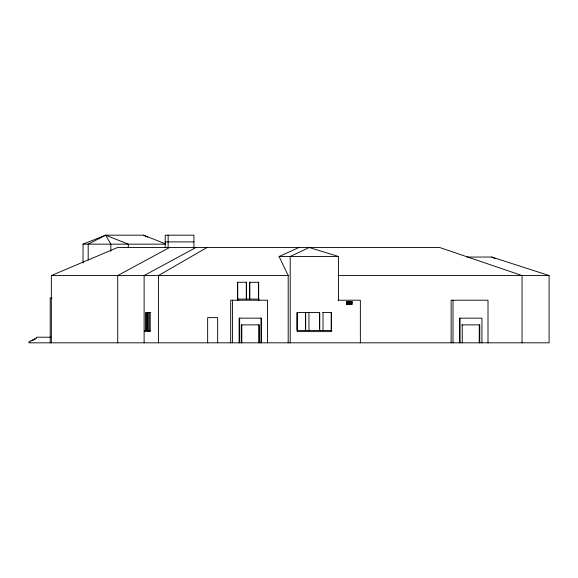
<?xml version="1.0" encoding="UTF-8"?>
<svg xmlns="http://www.w3.org/2000/svg" width="578" height="578" viewBox="0 0 578 578"><rect width="100%" height="100%" fill="white"/><g stroke="black" fill="none" stroke-linecap="round" stroke-linejoin="round"><path stroke-width="0.87" d="M305.43 330.486L305.43 312.546M305.675 330.486L305.675 312.546M308.955 330.486L308.955 312.546M319.497 330.486L319.497 312.546M319.742 330.486L319.742 312.546L296.991 312.546L296.991 330.486L331.707 330.486L331.707 331.606L297.244 331.606L297.244 312.546M323.023 330.486L323.023 312.546M347.067 304.324L347.566 301.709M347.934 303.017L347.689 304.136L347.609 301.897M348.223 301.709L347.978 302.829L346.872 301.709L349.061 301.709L347.97 302.829L347.732 301.709M347.732 304.324L347.978 303.204L346.381 304.324L349.061 304.324L347.97 303.204L346.872 304.324M350.275 304.324L350.485 303.017M350.774 301.709L350.521 302.829L350.275 301.709M347.472 302.829L348.563 301.709M347.783 303.017L346.692 304.136L346.692 301.897L347.783 303.017L347.291 303.017L347.031 301.897M351.482 301.709L350.391 302.829L351.98 301.709L349.791 301.709L350.882 302.829M349.791 304.324L350.882 303.204L350.391 303.204L349.293 304.324L351.98 304.324L349.611 301.897L349.611 304.136L350.702 303.017L350.203 303.017M207.003 247.514L158.48 275.547L158.48 342.819M169.499 247.514L117.724 275.547L117.724 342.819M195.891 247.514L144.117 275.547L144.117 342.819M165.387 243.822L143.582 235.181L105.673 235.181L88.181 244.154L88.181 260.042M288.191 342.819L288.191 275.547L279.087 256.488L298.934 247.514M51.334 342.819L51.334 275.547L117.565 247.514L439.706 247.514L522.05 275.547L522.05 342.819M83.037 262.99L83.037 244.154L105.673 235.181L128.316 244.154L128.316 247.514M165.214 241.907L193.919 241.907M83.037 244.154L165.322 244.154M279.087 256.488L338.491 256.488L338.491 300.213M466.995 257.044L491.82 257.044L549.1 275.547L549.1 342.819L28.9 342.819L28.9 341.699L30.793 341.699L30.793 340.579L33.43 340.579M51.334 275.547L288.227 275.547M338.152 275.547L549.1 275.547M52.006 297.966L50.207 297.966L50.207 342.819M337.993 300.213L360.361 300.213L360.361 342.819M147.809 312.546L145.483 312.546L145.483 330.486M150.605 312.546L148.076 312.546L148.076 330.486M322.777 312.546L331.454 312.546L331.454 330.486M461.757 324.879L479.747 324.879L479.747 342.819M150.605 330.486L144.392 330.486L144.392 331.606L150.222 331.606L150.222 312.546M50.915 337.212L36.479 337.212L36.479 338.332L34.586 338.332L34.586 339.452M35.323 339.452L32.693 339.452L32.693 340.579M338.491 256.488L309.208 247.514L290.207 256.488L290.207 342.819M491.82 257.044L495.028 258.655M143.582 235.181L147.563 237.218M350.391 303.204L351.482 304.324M347.653 303.017L348.751 304.136L348.751 301.897M347.472 303.204L348.563 304.324M105.673 235.181L110.817 244.154L110.817 251.329M350.564 303.017L350.81 304.136L350.81 301.897M350.521 303.204L350.774 304.324M349.907 303.017L350.152 304.136M348.021 303.017L348.223 304.324M347.067 301.709L347.32 302.829M347.356 303.017L347.609 304.136M347.32 303.204L347.566 304.324M488.005 342.819L488.005 300.213L451.129 300.213L451.129 342.819M481.936 342.819L481.936 318.153L459.568 318.153L459.568 342.819M479.256 324.879L479.256 342.819M462.255 324.879L462.255 342.819M460.066 318.153L460.066 342.819M453.007 300.213L453.007 342.819M351.662 301.897L351.662 304.136M350.152 302.641L350.232 304.136M348.267 301.897L348.267 304.136M331.208 312.546L331.208 330.486M297.489 330.486L297.489 331.606M267.563 342.819L267.563 300.213L230.694 300.213L230.694 342.819M261.494 342.819L261.494 318.153L239.133 318.153L239.133 342.819M261.003 318.153L261.003 342.819M259.312 342.819L259.312 324.879L241.315 324.879L241.315 342.819M258.908 300.213L258.908 299.093L237.471 299.093L237.471 282.274L246.546 282.274L246.546 299.093M258.814 324.879L258.814 342.819M258.662 300.213L258.662 282.274L249.58 282.274L249.58 299.093M258.409 282.274L258.409 299.093M249.833 282.274L249.833 299.093M246.3 282.274L246.3 299.093M241.814 324.879L241.814 342.819M239.624 318.153L239.624 342.819M237.97 299.093L237.97 300.213M237.717 282.274L237.717 300.213M232.573 300.213L232.573 342.819M217.653 342.761L217.653 317.64L207.647 317.64L207.647 342.761M193.919 247.911L193.919 235.181L165.214 235.181L165.214 247.514M168.133 235.181L168.133 247.514M149.175 312.546L149.175 330.486M149.131 330.486L149.131 331.606M147.332 312.546L147.332 330.486M146.574 312.546L146.574 330.486M349.242 301.897L348.151 303.017L349.242 304.136L349.242 301.897M352.161 301.897L351.063 303.017L352.161 304.136L352.161 301.897"/></g></svg>
